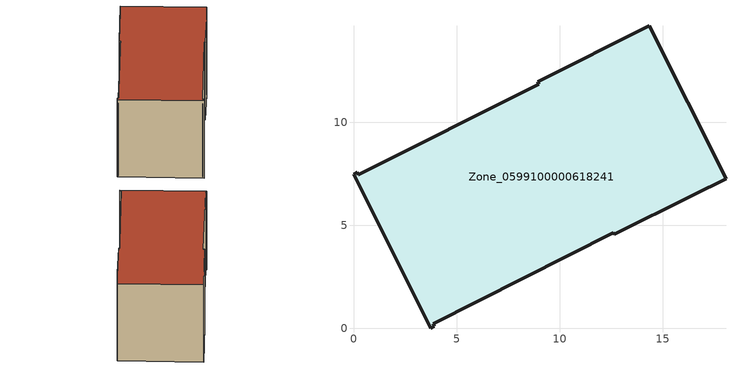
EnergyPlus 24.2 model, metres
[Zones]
Zone_0599100000618241
 floor ground (C_G): 16.47,6.46 12.65,4.57 12.6,4.65 3.88,0.22 3.93,0.1 3.74,0 0,7.49 0.19,7.59 0.24,7.46 9,11.86 8.94,11.97 14.35,14.7 18.08,7.27 z2.87
 wall outside (C_F): 3.88,0.22 12.6,4.65 12.65,4.57 16.47,6.46 18.08,7.27 14.35,14.7 8.94,11.97 9,11.86 0.24,7.46 0.19,7.59 0,7.49 3.74,0 3.93,0.1 3.88,0.22 z2.87:11.84
 roof outside (C_R): 16.47,6.46 18.08,7.27 14.35,14.7 8.94,11.97 9,11.86 0.24,7.46 0.19,7.59 0,7.49 3.74,0 3.93,0.1 3.88,0.22 12.6,4.65 12.65,4.57 z11.84
[BUILDING]
Pand.0599100000618241: North Axis=0; Terrain=City; Loads Convergence Tolerance Value=0.04; Temperature Convergence Tolerance Value=0.4; Solar Distribution=FullExterior; Maximum Number of Warmup Days=25; Minimum Number of Warmup Days=1
[Site:Location]
Rotterdam.The.Hague.AP_ZH_NLD Design_Conditions: Latitude=51.96; Longitude=4.45; Time Zone=1; Elevation=-4.5
[SITE:GROUNDTEMPERATURE:BUILDINGSURFACE]
18, 18, 18, 18, 18, 18, 18, 18, 18, 18, 18, 18
[MATERIAL] Thermal Absorptance=0.9; Solar Absorptance=0.7; Visible Absorptance=0.7
Name | Roughness | Thickness | Conductivity | Density | Specific Heat
G.TI.1946 | MediumSmooth | 0.15 | 1 | 540 | 1210
F.TI.1946 | Rough | 0.3 | 0.857143 | 1920 | 840
R.TI.1946 | MediumRough | 0.2 | 0.1 | 1500 | 1000
[CONSTRUCTION]
C_G: G.TI.1946
C_F: F.TI.1946
C_R: R.TI.1946
[ZONE]
Zone_0599100000618241: Type=1; Multiplier=1; Ceiling Height=Autocalculate; Volume=Autocalculate; Floor Area=autocalculate; Part of Total Floor Area=Yes
[ZONEINFILTRATION:DESIGNFLOWRATE]
Infil_Zone_0599100000618241: Zone or ZoneList or Space or SpaceList=Zone_0599100000618241; Schedule=AlwaysOn; Design Flow Rate Calculation Method=Flow/Area; Flow Rate per Floor Area=0.003; Constant Term Coefficient=1; Temperature Term Coefficient=0; Velocity Term Coefficient=0; Velocity Squared Term Coefficient=0
[HVACTEMPLATE:ZONE:IDEALLOADSAIRSYSTEM]
Zone_0599100000618241: Maximum Heating Supply Air Temperature=50; Minimum Cooling Supply Air Temperature=13; Maximum Heating Supply Air Humidity Ratio=0.0156; Minimum Cooling Supply Air Humidity Ratio=0.0077; Heating Limit=NoLimit; Cooling Limit=NoLimit; Dehumidification Control Type=ConstantSensibleHeatRatio; Cooling Sensible Heat Ratio=0.7; Dehumidification Setpoint=60; Humidification Control Type=None; Humidification Setpoint=30; Outdoor Air Method=None; Outdoor Air Flow Rate per Person=0.00944; Outdoor Air Flow Rate per Zone Floor Area=0; Outdoor Air Flow Rate per Zone=0; Demand Controlled Ventilation Type=None; Outdoor Air Economizer Type=NoEconomizer; Heat Recovery Type=None; Sensible Heat Recovery Effectiveness=0.7; Latent Heat Recovery Effectiveness=0.65
[ZONECONTROL:THERMOSTAT]
ThermostatControl_Zone_0599100000618241: Zone or ZoneList=Zone_0599100000618241; Control Type Schedule=DualSetpointControlType; Control 1=Thermostat_Zone_0599100000618241; Temperature Difference Between Cutout And Setpoint=0
[THERMOSTATSETPOINT:DUALSETPOINT]
Thermostat_Zone_0599100000618241: Heating Setpoint Temperature Schedule=HeatingSetpoint_Zone_0599100000618241; Cooling Setpoint Temperature Schedule=CoolingSetpoint_Zone_0599100000618241
[SCHEDULE:COMPACT]
HeatingSetpoint_Zone_0599100000618241: Through: 12/31, For: AllDays, Until: 24:00, 21
CoolingSetpoint_Zone_0599100000618241: Through: 12/31, For: AllDays, Until: 24:00, 24
DualSetpointControlType: Through: 12/31, For: AllDays, Until: 24:00, 4
AlwaysOn: Through: 12/31, For: AllDays, Until: 24:00, 1
